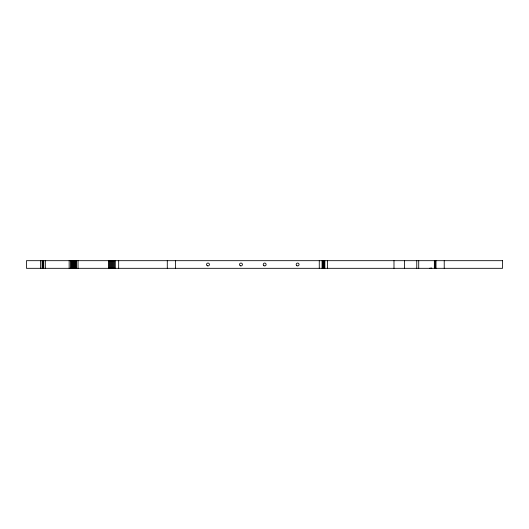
<?xml version="1.0" encoding="UTF-8"?>
<svg xmlns="http://www.w3.org/2000/svg" width="529" height="529" viewBox="0 0 529 529"><rect width="100%" height="100%" fill="white"/><g stroke="black" fill="none" stroke-linecap="round" stroke-linejoin="round"><path stroke-width="0.79" d="M429.799 268.315L430.269 267.965M431.373 267.965L431.843 268.315M444.228 260.685L444.228 268.315M436.002 260.685L436.002 268.315M435.175 260.685L435.175 268.315M434.355 260.685L434.355 268.315M418.717 260.685L418.717 268.315M416.759 260.685L416.759 268.315M404.586 260.685L404.586 268.315M393.986 260.685L393.986 268.315M327.57 260.685L327.57 268.315M324.846 260.685L324.846 268.315M324.158 260.685L324.158 268.315M323.464 260.685L323.464 268.315M322.769 260.685L322.769 268.315M322.068 260.685L322.068 268.315M319.271 260.685L319.271 268.315M175.476 260.685L175.476 268.315M167.29 260.685L167.29 268.315M118.675 260.685L118.675 268.315M115.289 260.685L115.289 268.315M114.436 260.685L114.436 268.315M113.576 260.685L113.576 268.315M112.723 260.685L112.723 268.315M111.864 260.685L111.864 268.315M111.004 260.685L111.004 268.315M110.138 260.685L110.138 268.315M109.278 260.685L109.278 268.315M108.412 260.685L108.412 268.315M78.041 260.685L78.041 268.315M76.526 260.685L76.526 268.315M75.773 260.685L75.773 268.315M75.019 260.685L75.019 268.315M74.272 260.685L74.272 268.315M73.524 260.685L73.524 268.315M72.784 260.685L72.784 268.315M72.043 260.685L72.043 268.315M71.309 260.685L71.309 268.315M70.588 260.685L70.588 268.315M69.154 260.685L69.154 268.315M45.355 260.685L45.355 268.315M43.748 260.685L43.748 268.315M43.338 260.685L43.338 268.315M42.922 260.685L42.922 268.315M42.512 260.685L42.512 268.315M42.089 260.685L42.089 268.315M40.409 260.685L40.409 268.315M502.55 260.685L26.45 260.685L26.45 268.315L502.55 268.315L502.55 260.685M263.951 265.75A1.442 1.442 0 0 0 266.12 264.5A1.442 1.442 0 0 0 263.951 263.25A1.442 1.442 0 0 0 263.951 265.75M240.245 265.75A1.442 1.442 0 0 0 242.414 264.5A1.442 1.442 0 0 0 240.245 263.25A1.442 1.442 0 0 0 240.245 265.75M296.901 265.75A1.442 1.442 0 0 0 299.064 264.5A1.442 1.442 0 0 0 296.901 263.25A1.442 1.442 0 0 0 296.901 265.75M207.256 265.75A1.442 1.442 0 0 0 209.424 264.5A1.442 1.442 0 0 0 207.256 263.25A1.442 1.442 0 0 0 207.256 265.75"/></g></svg>
